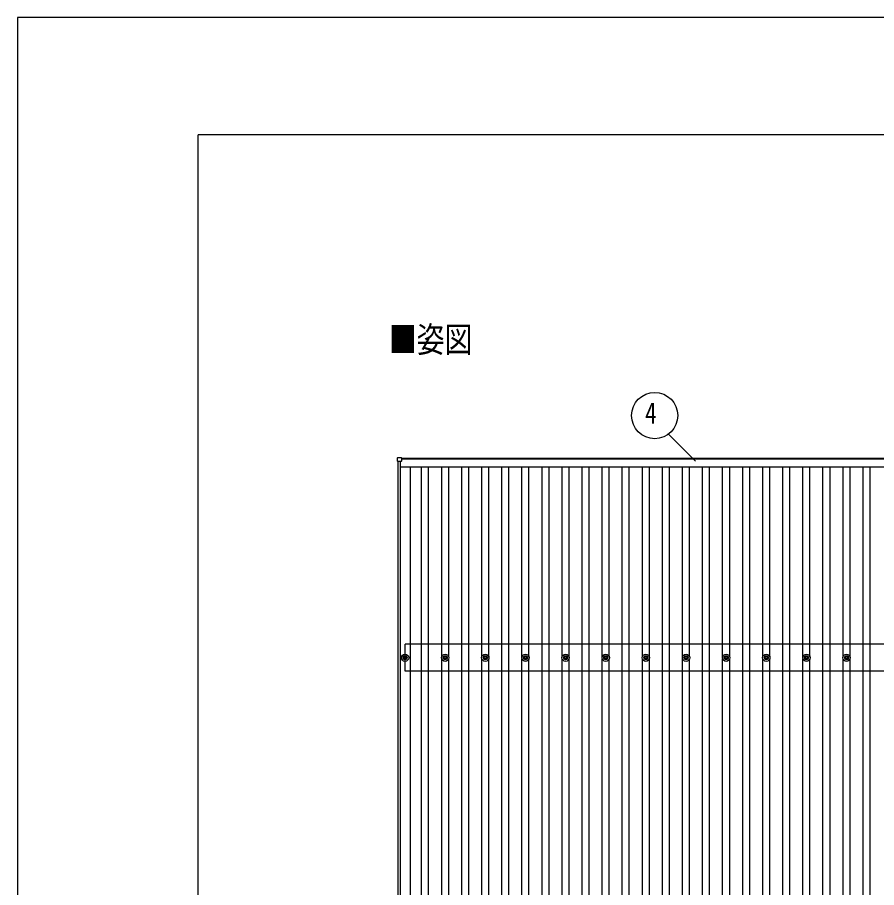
# Model space of a CAD drawing. Units: millimetres, scale not verified. Extents: x -12615 to 12615, y -8910 to 8910.
# Drawn here: x -12615 to -8334, y 4575 to 8910 of the extents above; entities that cross this region are included whole.
import ezdxf
from ezdxf.enums import TextEntityAlignment as Align

# ---------------------------------------------------------------- set-up
doc = ezdxf.new("R2010")
doc.units = ezdxf.units.MM
doc.header["$LTSCALE"] = 40
for name, color, linetype in [('0-2_USER1', 3, 'Continuous'), ('0-4_YKK_13', 4, 'Continuous'), ('0-5_YKK_A1', 4, 'Continuous'), ('0-6_YKK_D', 6, 'Continuous'), ('0-7_YKK_ZWAK', 7, 'Continuous')]:
    doc.layers.add(name, color=color, linetype=linetype)
doc.styles.add('ＭＳ ゴシック', font='')
doc.styles.get('ＭＳ ゴシック').set_extended_font_data('MS Gothic')

msp = doc.modelspace()

# ---------------------------------------------------------------- linework, layer by layer
at = {"layer": '0-4_YKK_13'}
for p, q in [((-10721.74, 6698.47), (-10721.74, 6716.47)), ((-10720.74, 6717.47), (-10702.74, 6717.47)), ((-10702.74, 6697.47), (-10720.74, 6697.47)), ((-10701.74, 6716.47), (-10701.74, 6698.47)), ((-10685.19, 5729.83), (-10685.19, 5725.42)), ((-10681.69, 5729.83), (-10681.69, 5725.42)), ((-10485.19, 5729.83), (-10485.19, 5725.42)), ((-10481.69, 5729.83), (-10481.69, 5725.42)), ((-10285.19, 5729.83), (-10285.19, 5725.42)), ((-10281.69, 5729.83), (-10281.69, 5725.42)), ((-10085.19, 5729.83), (-10085.19, 5725.42)), ((-10081.69, 5729.83), (-10081.69, 5725.42)), ((-9885.19, 5729.83), (-9885.19, 5725.42)), ((-9881.69, 5729.83), (-9881.69, 5725.42)), ((-9685.19, 5729.83), (-9685.19, 5725.42)), ((-9681.69, 5729.83), (-9681.69, 5725.42)), ((-9485.19, 5729.83), (-9485.19, 5725.42)), ((-9481.69, 5729.83), (-9481.69, 5725.42)), ((-9285.19, 5729.83), (-9285.19, 5725.42)), ((-9281.69, 5729.83), (-9281.69, 5725.42)), ((-9085.19, 5729.83), (-9085.19, 5725.42)), ((-9081.69, 5729.83), (-9081.69, 5725.42)), ((-8885.19, 5729.83), (-8885.19, 5725.42)), ((-8881.69, 5729.83), (-8881.69, 5725.42)), ((-8685.19, 5729.83), (-8685.19, 5725.42)), ((-8681.69, 5729.83), (-8681.69, 5725.42)), ((-8485.19, 5729.83), (-8485.19, 5725.42)), ((-8481.69, 5729.83), (-8481.69, 5725.42)), ((-10693.44, 5721.59), (-10689.02, 5721.59)), ((-10693.44, 5718.09), (-10689.02, 5718.09)), ((-10685.19, 5714.25), (-10685.19, 5709.84)), ((-10681.69, 5714.25), (-10681.69, 5709.84)), ((-10677.86, 5721.59), (-10673.44, 5721.59)), ((-10677.86, 5718.09), (-10673.44, 5718.09)), ((-10493.44, 5721.59), (-10489.02, 5721.59)), ((-10493.44, 5718.09), (-10489.02, 5718.09)), ((-10485.19, 5714.25), (-10485.19, 5709.84)), ((-10481.69, 5714.25), (-10481.69, 5709.84)), ((-10477.86, 5721.59), (-10473.44, 5721.59)), ((-10477.86, 5718.09), (-10473.44, 5718.09)), ((-10293.44, 5721.59), (-10289.02, 5721.59)), ((-10293.44, 5718.09), (-10289.02, 5718.09)), ((-10285.19, 5714.25), (-10285.19, 5709.84)), ((-10281.69, 5714.25), (-10281.69, 5709.84)), ((-10277.86, 5721.59), (-10273.44, 5721.59)), ((-10277.86, 5718.09), (-10273.44, 5718.09)), ((-10093.44, 5721.59), (-10089.02, 5721.59)), ((-10093.44, 5718.09), (-10089.02, 5718.09)), ((-10085.19, 5714.25), (-10085.19, 5709.84)), ((-10081.69, 5714.25), (-10081.69, 5709.84)), ((-10077.86, 5721.59), (-10073.44, 5721.59)), ((-10077.86, 5718.09), (-10073.44, 5718.09)), ((-9893.44, 5721.59), (-9889.02, 5721.59)), ((-9893.44, 5718.09), (-9889.02, 5718.09)), ((-9885.19, 5714.25), (-9885.19, 5709.84)), ((-9881.69, 5714.25), (-9881.69, 5709.84)), ((-9877.86, 5721.59), (-9873.44, 5721.59)), ((-9877.86, 5718.09), (-9873.44, 5718.09)), ((-9693.44, 5721.59), (-9689.02, 5721.59)), ((-9693.44, 5718.09), (-9689.02, 5718.09)), ((-9685.19, 5714.25), (-9685.19, 5709.84)), ((-9681.69, 5714.25), (-9681.69, 5709.84)), ((-9677.86, 5721.59), (-9673.44, 5721.59)), ((-9677.86, 5718.09), (-9673.44, 5718.09)), ((-9493.44, 5721.59), (-9489.02, 5721.59)), ((-9493.44, 5718.09), (-9489.02, 5718.09)), ((-9485.19, 5714.25), (-9485.19, 5709.84)), ((-9481.69, 5714.25), (-9481.69, 5709.84)), ((-9477.86, 5721.59), (-9473.44, 5721.59)), ((-9477.86, 5718.09), (-9473.44, 5718.09)), ((-9293.44, 5721.59), (-9289.02, 5721.59)), ((-9293.44, 5718.09), (-9289.02, 5718.09)), ((-9285.19, 5714.25), (-9285.19, 5709.84)), ((-9281.69, 5714.25), (-9281.69, 5709.84)), ((-9277.86, 5721.59), (-9273.44, 5721.59)), ((-9277.86, 5718.09), (-9273.44, 5718.09)), ((-9093.44, 5721.59), (-9089.02, 5721.59)), ((-9093.44, 5718.09), (-9089.02, 5718.09)), ((-9085.19, 5714.25), (-9085.19, 5709.84)), ((-9081.69, 5714.25), (-9081.69, 5709.84)), ((-9077.86, 5721.59), (-9073.44, 5721.59)), ((-9077.86, 5718.09), (-9073.44, 5718.09)), ((-8893.44, 5721.59), (-8889.02, 5721.59)), ((-8893.44, 5718.09), (-8889.02, 5718.09)), ((-8885.19, 5714.25), (-8885.19, 5709.84)), ((-8881.69, 5714.25), (-8881.69, 5709.84)), ((-8877.86, 5721.59), (-8873.44, 5721.59)), ((-8877.86, 5718.09), (-8873.44, 5718.09)), ((-8693.44, 5721.59), (-8689.02, 5721.59)), ((-8693.44, 5718.09), (-8689.02, 5718.09)), ((-8685.19, 5714.25), (-8685.19, 5709.84)), ((-8681.69, 5714.25), (-8681.69, 5709.84)), ((-8677.86, 5721.59), (-8673.44, 5721.59)), ((-8677.86, 5718.09), (-8673.44, 5718.09)), ((-8493.44, 5721.59), (-8489.02, 5721.59)), ((-8493.44, 5718.09), (-8489.02, 5718.09)), ((-8485.19, 5714.25), (-8485.19, 5709.84)), ((-8481.69, 5714.25), (-8481.69, 5709.84)), ((-8477.86, 5721.59), (-8473.44, 5721.59)), ((-8477.86, 5718.09), (-8473.44, 5718.09))]:
    msp.add_line(p, q, dxfattribs=at)
for centre, radius in [((-10683.44, 5719.84), 18.25), ((-10683.44, 5719.84), 10.15), ((-10683.44, 5719.84), 5.85), ((-10683.44, 5719.84), 5.25), ((-10483.44, 5719.84), 18.25), ((-10483.44, 5719.84), 10.15), ((-10483.44, 5719.84), 5.85), ((-10483.44, 5719.84), 5.25), ((-10283.44, 5719.84), 18.25), ((-10283.44, 5719.84), 10.15), ((-10283.44, 5719.84), 5.85), ((-10283.44, 5719.84), 5.25), ((-10083.44, 5719.84), 18.25), ((-10083.44, 5719.84), 10.15), ((-10083.44, 5719.84), 5.85), ((-10083.44, 5719.84), 5.25), ((-9883.44, 5719.84), 18.25), ((-9883.44, 5719.84), 10.15), ((-9883.44, 5719.84), 5.85), ((-9883.44, 5719.84), 5.25), ((-9683.44, 5719.84), 18.25), ((-9683.44, 5719.84), 10.15), ((-9683.44, 5719.84), 5.85), ((-9683.44, 5719.84), 5.25), ((-9483.44, 5719.84), 18.25), ((-9483.44, 5719.84), 10.15), ((-9483.44, 5719.84), 5.85), ((-9483.44, 5719.84), 5.25), ((-9283.44, 5719.84), 18.25), ((-9283.44, 5719.84), 10.15), ((-9283.44, 5719.84), 5.85), ((-9283.44, 5719.84), 5.25), ((-9083.44, 5719.84), 18.25), ((-9083.44, 5719.84), 10.15), ((-9083.44, 5719.84), 5.85), ((-9083.44, 5719.84), 5.25), ((-8883.44, 5719.84), 18.25), ((-8883.44, 5719.84), 10.15), ((-8883.44, 5719.84), 5.85), ((-8883.44, 5719.84), 5.25), ((-8683.44, 5719.84), 18.25), ((-8683.44, 5719.84), 10.15), ((-8683.44, 5719.84), 5.85), ((-8683.44, 5719.84), 5.25), ((-8483.44, 5719.84), 18.25), ((-8483.44, 5719.84), 10.15), ((-8483.44, 5719.84), 5.85), ((-8483.44, 5719.84), 5.25)]:
    msp.add_circle(centre, radius, dxfattribs=at)
for centre, start, end in [((-10720.74, 6716.47), 90, 180), ((-10720.74, 6698.47), 180, 270), ((-10702.74, 6716.47), 0, 90), ((-10702.74, 6698.47), 270, 0)]:
    msp.add_arc(centre, 1, start, end, dxfattribs=at)
at = {"layer": '0-5_YKK_A1'}
for p, q in [((-10718.44, 1730.8), (-10718.44, 6697.47)), ((-10706.44, 1730.8), (-10706.44, 6697.47)), ((-10701.74, 6714.17), (-5265.14, 6714.17)), ((-5265.14, 6709.38), (-10701.74, 6709.38)), ((-10706.44, 6671.38), (-5260.44, 6671.38)), ((-10656.94, 1762.12), (-10656.94, 6671.38)), ((-10600.94, 1762.12), (-10600.94, 6671.38)), ((-10565.94, 1762.12), (-10565.94, 6671.38)), ((-10500.94, 5725.01), (-10500.94, 6671.38)), ((-10465.94, 5725.01), (-10465.94, 6671.38)), ((-10400.94, 1762.12), (-10400.94, 6671.38)), ((-10365.94, 1762.12), (-10365.94, 6671.38)), ((-10300.94, 5725.01), (-10300.94, 6671.38)), ((-10265.94, 5725.01), (-10265.94, 6671.38)), ((-10200.94, 1762.12), (-10200.94, 6671.38)), ((-10165.94, 1762.12), (-10165.94, 6671.38)), ((-10100.94, 5725.01), (-10100.94, 6671.38)), ((-10065.94, 5725.01), (-10065.94, 6671.38)), ((-10000.94, 1762.12), (-10000.94, 6671.38)), ((-9965.94, 1762.12), (-9965.94, 6671.38)), ((-9900.94, 5725.01), (-9900.94, 6671.38)), ((-9865.94, 5725.01), (-9865.94, 6671.38)), ((-9800.94, 1762.12), (-9800.94, 6671.38)), ((-9765.94, 1762.12), (-9765.94, 6671.38)), ((-9700.94, 5725.01), (-9700.94, 6671.38)), ((-9665.94, 5725.01), (-9665.94, 6671.38)), ((-9600.94, 1762.12), (-9600.94, 6671.38)), ((-9565.94, 1762.12), (-9565.94, 6671.38)), ((-9500.94, 5725.01), (-9500.94, 6671.38)), ((-9465.94, 5725.01), (-9465.94, 6671.38)), ((-9400.94, 1762.12), (-9400.94, 6671.38)), ((-9365.94, 1762.12), (-9365.94, 6671.38)), ((-9300.94, 5725.01), (-9300.94, 6671.38)), ((-9265.94, 5725.01), (-9265.94, 6671.38)), ((-9200.94, 1762.12), (-9200.94, 6671.38)), ((-9165.94, 1762.12), (-9165.94, 6671.38)), ((-9100.94, 5725.01), (-9100.94, 6671.38)), ((-9065.94, 5725.01), (-9065.94, 6671.38)), ((-9000.94, 1762.12), (-9000.94, 6671.38)), ((-8965.94, 1762.12), (-8965.94, 6671.38)), ((-8900.94, 5725.01), (-8900.94, 6671.38)), ((-8865.94, 5725.01), (-8865.94, 6671.38)), ((-8800.94, 1762.12), (-8800.94, 6671.38)), ((-8765.94, 1762.12), (-8765.94, 6671.38)), ((-8700.94, 5725.01), (-8700.94, 6671.38)), ((-8665.94, 5725.01), (-8665.94, 6671.38)), ((-8600.94, 1762.12), (-8600.94, 6671.38)), ((-8565.94, 1762.12), (-8565.94, 6671.38)), ((-8500.94, 5725.01), (-8500.94, 6671.38)), ((-8465.94, 5725.01), (-8465.94, 6671.38)), ((-8400.94, 1762.12), (-8400.94, 6671.38)), ((-8365.94, 1762.12), (-8365.94, 6671.38)), ((-5283.44, 5786.84), (-10683.44, 5786.84)), ((-10683.44, 5652.84), (-10683.44, 5786.84)), ((-10500.94, 2725.01), (-10500.94, 5714.66)), ((-10465.94, 2725.01), (-10465.94, 5714.66)), ((-10300.94, 2725.01), (-10300.94, 5714.66)), ((-10265.94, 2725.01), (-10265.94, 5714.66)), ((-10100.94, 2725.01), (-10100.94, 5714.66)), ((-10065.94, 2725.01), (-10065.94, 5714.66)), ((-9900.94, 2725.01), (-9900.94, 5714.66)), ((-9865.94, 2725.01), (-9865.94, 5714.66)), ((-9700.94, 2725.01), (-9700.94, 5714.66)), ((-9665.94, 2725.01), (-9665.94, 5714.66)), ((-9500.94, 2725.01), (-9500.94, 5714.66)), ((-9465.94, 2725.01), (-9465.94, 5714.66)), ((-9300.94, 2725.01), (-9300.94, 5714.66)), ((-9265.94, 2725.01), (-9265.94, 5714.66)), ((-9100.94, 2725.01), (-9100.94, 5714.66)), ((-9065.94, 2725.01), (-9065.94, 5714.66)), ((-8900.94, 2725.01), (-8900.94, 5714.66)), ((-8865.94, 2725.01), (-8865.94, 5714.66)), ((-8700.94, 2725.01), (-8700.94, 5714.66)), ((-8665.94, 2725.01), (-8665.94, 5714.66)), ((-8500.94, 2725.01), (-8500.94, 5714.66)), ((-8465.94, 2725.01), (-8465.94, 5714.66)), ((-5283.44, 5652.84), (-10683.44, 5652.84))]:
    msp.add_line(p, q, dxfattribs=at)
at = {"layer": '0-6_YKK_D'}
msp.add_line((-9236.34, 6698.88), (-9371.08, 6833.62), dxfattribs=at)
msp.add_circle((-9439.64, 6926.21), 115.2, dxfattribs=at)
at = {"layer": '0-7_YKK_ZWAK'}
for p in [(11685.06, 8325), (-11714.94, -7575)]:
    msp.add_line(p, (-11714.94, 8325), dxfattribs=at)
msp.add_lwpolyline([(-12615, -8910), (12615, -8910), (12615, 8910), (-12615, 8910)], close=True, dxfattribs=at)

# ---------------------------------------------------------------- texts
at = {"layer": '0-2_USER1', "style": 'ＭＳ ゴシック', "width": 0.8}
msp.add_text('■姿図', height=127.3, dxfattribs=at).set_placement((-10764.41, 7203.62), align=Align.BOTTOM_LEFT)
at = {"layer": '0-6_YKK_D', "style": 'ＭＳ ゴシック', "width": 0.8}
msp.add_text('4', height=105.6, dxfattribs=at).set_placement((-9487.5, 6854.21), align=Align.BOTTOM_LEFT)

doc.saveas('drawing.dxf')
